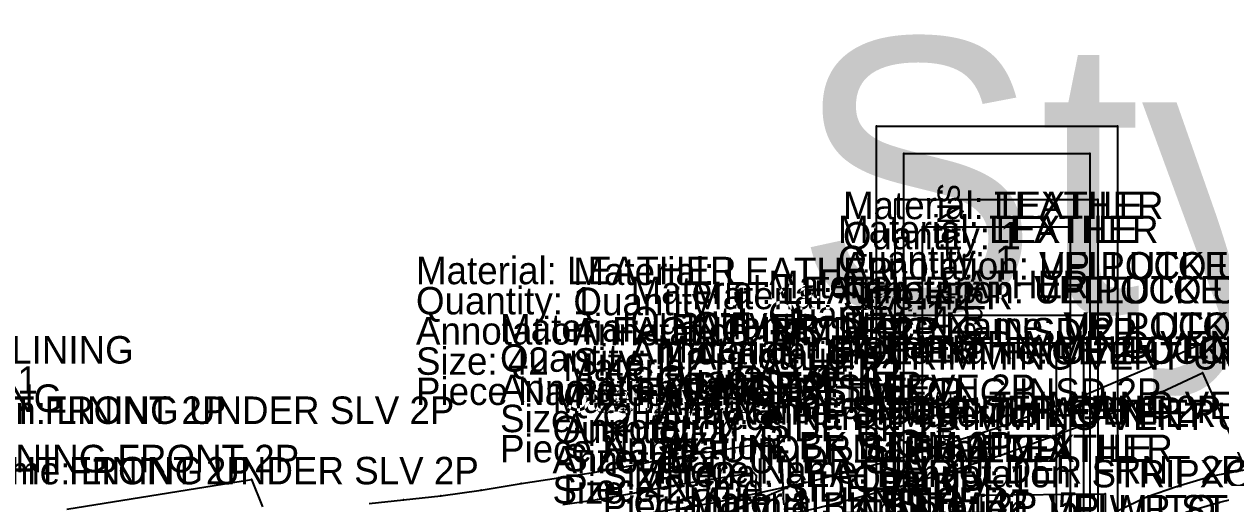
# Model space of a CAD drawing. Header units: metres. Extents: x -877 to 4284, y -561 to 1095.
# Drawn here: x -279.3 to 156, y 40.8 to 215.3 of the extents above; entities that cross this region are included whole.
import ezdxf

# ---------------------------------------------------------------- set-up
doc = ezdxf.new("R2010")
doc.units = ezdxf.units.M

# ---------------------------------------------------------------- blocks, each defined once
blk = doc.blocks.new('SIDE BK 2P')
at = {"layer": '1'}
for s, p in [('Material: LEATHER', (3.3, 153.4)), ('Quantity: 1', (3.3, 142.4)), ('Annotation: SIDE BK 2P', (3.3, 131.4)), ('Size: 42', (3.3, 120.4)), ('Piece Name: SIDE BK 2P', (3.3, 109.4))]:
    blk.add_text(s, height=10, dxfattribs=at).set_placement(p)
blk = doc.blocks.new('BK BTTM 2P_5')
at = {"layer": '1'}
for s, p in [('Material: LEATHER', (3.3, 153.4)), ('Quantity: 1', (3.3, 142.4)), ('Annotation: BK BTTM 2P', (3.3, 131.4)), ('Size: 42', (3.3, 120.4)), ('Piece Name: BK BTTM 2P_5', (3.3, 109.4))]:
    blk.add_text(s, height=10, dxfattribs=at).set_placement(p)
blk = doc.blocks.new('SHOULDER FRNT 2P')
at = {"layer": '1'}
blk.add_lwpolyline([(-52, 73.1), (-20.8, 80.6), (0.2, 87.4), (19.1, 94.8), (34.1, 101.1), (44.9, 105.7), (52.9, 109), (65.8, 80.1), (78.4, 53.3), (88.7, 31), (96.1, 14.2), (101.5, 1.4), (114.8, -28.2), (107.1, -35), (93.6, -38.3), (81.4, -41.9), (70.8, -45.6), (61.9, -50.1), (53.9, -55.6), (46, -61.5), (-15.5, 20.9), (-27.3, 37.4), (-52, 73.1)], close=True, dxfattribs=at)
at = {"layer": '2'}
blk.add_point((52.9, 109), dxfattribs=at)
at = {"layer": '3'}
blk.add_point((44.9, 105.7), dxfattribs=at)
at = {"layer": '84'}
blk.add_lwpolyline([(-52, 73.1), (-20.8, 80.6), (0.2, 87.4), (19.1, 94.8), (34.1, 101.1), (44.9, 105.7), (52.9, 109), (65.8, 80.1), (78.4, 53.3), (88.7, 31), (96.1, 14.2), (101.5, 1.4), (114.8, -28.2), (107.1, -35), (93.6, -38.3), (81.4, -41.9), (70.8, -45.6), (61.9, -50.1), (53.9, -55.6), (46, -61.5), (-15.5, 20.9), (-27.3, 37.4), (-52, 73.1)], close=True, dxfattribs=at)
at = {"layer": '1'}
for s, p in [('Material: LEATHER', (3.3, 153.4)), ('Quantity: 1', (3.3, 142.4)), ('Annotation: SHOULDER FRNT 2P', (3.3, 131.4)), ('Size: 42', (3.3, 120.4)), ('Piece Name: SHOULDER FRNT 2P', (3.3, 109.4))]:
    blk.add_text(s, height=10, dxfattribs=at).set_placement(p)
blk = doc.blocks.new('FACING INSIDE 2P')
at = {"layer": '1'}
for points in [[(88.2, 70), (112.1, 73.9), (146.8, 81.5), (181.6, 90.6), (214.4, 101), (244.2, 112), (270.7, 123.3), (294.7, 134.3), (316.9, 84)], [(309.2, 77.2), (295.7, 73.9), (283.5, 70.3)]]:
    blk.add_lwpolyline(points, dxfattribs=at)
at = {"layer": '14'}
for points in [[(-116.5, 44.1), (-104.6, 44.3), (-48.1, 46.4), (7.9, 50.4), (55.1, 55.4), (89.6, 60.1), (113.9, 64.1), (149.1, 71.8), (184.3, 81), (217.6, 91.6), (247.8, 102.8), (274.7, 114.2), (289.6, 121.1), (304.8, 86.7)], [(304.7, 85.7), (293.1, 83.5), (280.5, 79.7), (269.2, 75.8), (258.9, 70.9), (249.5, 64), (240.7, 54.8), (232.6, 43.6), (226.2, 31.5), (221.5, 19.1), (218.9, 7.4), (218.1, -2.1), (218.1, -10.1), (218.1, -11.7), (183.9, -14.4), (137.3, -17.7), (84.8, -20.8), (21.8, -22.6), (-54.2, -22.9), (-128, -22.9), (-121, 17.8), (-116.5, 44.1)]]:
    blk.add_lwpolyline(points, dxfattribs=at)
at = {"layer": '2'}
for p in [(294.7, 134.3), (289.6, 121.1), (112.1, 73.9), (112.1, 73.9)]:
    blk.add_point(p, dxfattribs=at)
at = {"layer": '3'}
for p in [(270.7, 123.3), (274.7, 114.2), (244.2, 112), (214.4, 101), (247.8, 102.8), (217.6, 91.6), (181.6, 90.6), (293.1, 83.5), (146.8, 81.5), (184.3, 81), (280.5, 79.7), (269.2, 75.8), (295.7, 73.9)]:
    blk.add_point(p, dxfattribs=at)
at = {"layer": '4'}
blk.add_point((112.1, 73.9, 2.5), dxfattribs=at)
at = {"layer": '84'}
for points in [[(88.2, 70), (112.1, 73.9), (146.8, 81.5), (181.6, 90.6), (214.4, 101), (244.2, 112), (270.7, 123.3), (294.7, 134.3), (316.9, 84)], [(309.2, 77.2), (295.7, 73.9), (283.5, 70.3)]]:
    blk.add_lwpolyline(points, dxfattribs=at)
at = {"layer": '87'}
for points in [[(-116.5, 44.1), (-104.6, 44.3), (-48.1, 46.4), (7.9, 50.4), (55.1, 55.4), (89.6, 60.1), (113.9, 64.1), (149.1, 71.8), (184.3, 81), (217.6, 91.6), (247.8, 102.8), (274.7, 114.2), (289.6, 121.1), (304.8, 86.7)], [(304.7, 85.7), (293.1, 83.5), (280.5, 79.7), (269.2, 75.8), (258.9, 70.9), (249.5, 64), (240.7, 54.8), (232.6, 43.6), (226.2, 31.5), (221.5, 19.1), (218.9, 7.4), (218.1, -2.1), (218.1, -10.1), (218.1, -11.7), (183.9, -14.4), (137.3, -17.7), (84.8, -20.8), (21.8, -22.6), (-54.2, -22.9), (-128, -22.9), (-121, 17.8), (-116.5, 44.1)]]:
    blk.add_lwpolyline(points, dxfattribs=at)
at = {"layer": '1'}
for s, p in [('Material: LEATHER', (3.3, 153.4)), ('Quantity: 1', (3.3, 142.4)), ('Annotation: FACING INSIDE 2P', (3.3, 131.4)), ('Size: 42', (3.3, 120.4)), ('Piece Name: FACING INSIDE 2P', (3.3, 109.4))]:
    blk.add_text(s, height=10, dxfattribs=at).set_placement(p)
blk = doc.blocks.new('BTTM FCNG INSD 2P')
at = {"layer": '1'}
for s, p in [('Material: LEATHER', (3.3, 153.4)), ('Quantity: 1', (3.3, 142.4)), ('Annotation: BTTM FCNG INSD 2P', (3.3, 131.4)), ('Size: 42', (3.3, 120.4)), ('Piece Name: BTTM FCNG INSD 2P', (3.3, 109.4))]:
    blk.add_text(s, height=10, dxfattribs=at).set_placement(p)
blk = doc.blocks.new('UP POCKET HIGH FLAP 2P')
at = {"layer": '1'}
blk.add_lwpolyline([(92.7, 127.1), (92.7, -17.9), (13.7, -17.9), (13.7, 127.1), (92.7, 127.1)], close=True, dxfattribs=at)
at = {"layer": '13'}
blk.add_point((44.7, 95.3), dxfattribs=at)
at = {"layer": '14'}
blk.add_lwpolyline([(82.7, 117.1), (82.7, -7.9), (23.7, -7.9), (23.7, 117.1), (82.7, 117.1)], dxfattribs=at)
at = {"layer": '2'}
for p in [(13.7, 127.1), (92.7, 127.1), (92.7, 127.1), (23.7, 117.1), (82.7, 117.1), (82.7, 117.1), (44.7, 95.3)]:
    blk.add_point(p, dxfattribs=at)
at = {"layer": '84'}
blk.add_lwpolyline([(92.7, 127.1), (92.7, -17.9), (13.7, -17.9), (13.7, 127.1), (92.7, 127.1)], close=True, dxfattribs=at)
at = {"layer": '87'}
blk.add_lwpolyline([(82.7, 117.1), (82.7, -7.9), (23.7, -7.9), (23.7, 117.1), (82.7, 117.1)], dxfattribs=at)
at = {"layer": '1'}
for s, p in [('Material: LEATHER', (3.3, 153.4)), ('Quantity: 1', (3.3, 142.4)), ('Annotation: UP POCKET HIGH FLAP 2P', (3.3, 131.4)), ('Size: 42', (3.3, 120.4)), ('Piece Name: UP POCKET HIGH FLAP 2P', (3.3, 109.4))]:
    blk.add_text(s, height=10, dxfattribs=at).set_placement(p)
at = {"layer": '13'}
blk.add_text('#1', height=0.25, dxfattribs=at).set_placement((44.7, 95.3))
at = {"layer": '15'}
blk.add_text('SNAP', height=5.25, rotation=270, dxfattribs=at).set_placement((39.2, 100.1))
at = {"layer": '2'}
blk.add_text('#1', height=0.25, dxfattribs=at).set_placement((44.7, 95.3))
blk = doc.blocks.new('VELLUTO UNDER POCKET HIGH FLAP 2P')
at = {"layer": '1'}
blk.add_lwpolyline([(92.7, 127.1), (92.7, -17.9), (13.7, -17.9), (13.7, 127.1), (92.7, 127.1)], close=True, dxfattribs=at)
at = {"layer": '14'}
blk.add_lwpolyline([(82.7, 117.1), (82.7, -7.9), (23.7, -7.9), (23.7, 117.1), (82.7, 117.1)], dxfattribs=at)
at = {"layer": '2'}
for p in [(13.7, 127.1), (92.7, 127.1), (92.7, 127.1), (23.7, 117.1), (82.7, 117.1), (82.7, 117.1)]:
    blk.add_point(p, dxfattribs=at)
at = {"layer": '84'}
blk.add_lwpolyline([(92.7, 127.1), (92.7, -17.9), (13.7, -17.9), (13.7, 127.1), (92.7, 127.1)], close=True, dxfattribs=at)
at = {"layer": '87'}
blk.add_lwpolyline([(82.7, 117.1), (82.7, -7.9), (23.7, -7.9), (23.7, 117.1), (82.7, 117.1)], dxfattribs=at)
at = {"layer": '1'}
for s, p in [('Material: TEXTILE', (3.3, 153.4)), ('Quantity: 1', (3.3, 142.4)), ('Annotation: VELLUTO UNDER POCKET HIGH FLAP 2P', (3.3, 131.4)), ('Size: 42', (3.3, 120.4)), ('Piece Name: VELLUTO UNDER POCKET HIGH FLAP 2P', (3.3, 109.4))]:
    blk.add_text(s, height=10, dxfattribs=at).set_placement(p)
blk = doc.blocks.new('HIGHT POCKET 2P')
at = {"layer": '1'}
blk.add_text('Material: LEATHER', height=10, dxfattribs=at).set_placement((3.3, 153.4))
blk = doc.blocks.new('LINING HIGH POCKET 2P')
at = {"layer": '1'}
blk.add_text('Material: LINING', height=10, dxfattribs=at).set_placement((3.3, 153.4))
blk = doc.blocks.new('UP POCKET FLAP 2P')
at = {"layer": '1'}
blk.add_lwpolyline([(103.2, 187.3), (103.2, -9.2), (15.5, -9.2), (15.5, 187.3), (103.2, 187.3)], close=True, dxfattribs=at)
at = {"layer": '13'}
blk.add_point((46.9, 156.2), dxfattribs=at)
at = {"layer": '14'}
blk.add_lwpolyline([(93.2, 177.3), (93.2, 0.8), (25.5, 0.8), (25.5, 177.3), (93.2, 177.3)], dxfattribs=at)
at = {"layer": '2'}
for p in [(15.5, 187.3), (103.2, 187.3), (103.2, 187.3), (25.5, 177.3), (93.2, 177.3), (93.2, 177.3), (46.9, 156.2)]:
    blk.add_point(p, dxfattribs=at)
at = {"layer": '84'}
blk.add_lwpolyline([(103.2, 187.3), (103.2, -9.2), (15.5, -9.2), (15.5, 187.3), (103.2, 187.3)], close=True, dxfattribs=at)
at = {"layer": '87'}
blk.add_lwpolyline([(93.2, 177.3), (93.2, 0.8), (25.5, 0.8), (25.5, 177.3), (93.2, 177.3)], dxfattribs=at)
at = {"layer": '1'}
for s, p in [('Material: LEATHER', (3.3, 153.4)), ('Quantity: 1', (3.3, 142.4)), ('Annotation: UP POCKET FLAP 2P', (3.3, 131.4)), ('Size: 42', (3.3, 120.4)), ('Piece Name: UP POCKET FLAP 2P', (3.3, 109.4))]:
    blk.add_text(s, height=10, dxfattribs=at).set_placement(p)
at = {"layer": '13'}
blk.add_text('#1', height=0.25, dxfattribs=at).set_placement((46.9, 156.2))
at = {"layer": '15'}
blk.add_text('SNAP', height=8.1, rotation=270, dxfattribs=at).set_placement((37.7, 166.5))
at = {"layer": '2'}
blk.add_text('#1', height=0.25, dxfattribs=at).set_placement((46.9, 156.2))
blk = doc.blocks.new('VELLUTO UNDER POCKET FLAP 2P')
at = {"layer": '1'}
blk.add_lwpolyline([(103.2, 187.3), (103.2, -9.2), (15.5, -9.2), (15.5, 187.3), (103.2, 187.3)], close=True, dxfattribs=at)
at = {"layer": '14'}
blk.add_lwpolyline([(93.2, 177.3), (93.2, 0.8), (25.5, 0.8), (25.5, 177.3), (93.2, 177.3)], dxfattribs=at)
at = {"layer": '2'}
for p in [(15.5, 187.3), (103.2, 187.3), (103.2, 187.3), (25.5, 177.3), (93.2, 177.3), (93.2, 177.3)]:
    blk.add_point(p, dxfattribs=at)
at = {"layer": '84'}
blk.add_lwpolyline([(103.2, 187.3), (103.2, -9.2), (15.5, -9.2), (15.5, 187.3), (103.2, 187.3)], close=True, dxfattribs=at)
at = {"layer": '87'}
blk.add_lwpolyline([(93.2, 177.3), (93.2, 0.8), (25.5, 0.8), (25.5, 177.3), (93.2, 177.3)], dxfattribs=at)
at = {"layer": '1'}
for s, p in [('Material: TEXTILE', (3.3, 153.4)), ('Quantity: 1', (3.3, 142.4)), ('Annotation: VELLUTO UNDER POCKET FLAP 2P', (3.3, 131.4)), ('Size: 42', (3.3, 120.4)), ('Piece Name: VELLUTO UNDER POCKET FLAP 2P', (3.3, 109.4))]:
    blk.add_text(s, height=10, dxfattribs=at).set_placement(p)
blk = doc.blocks.new('POCKET 2P')
at = {"layer": '1'}
for s, p in [('Material: LEATHER', (3.3, 153.4)), ('Quantity: 1', (3.3, 142.4))]:
    blk.add_text(s, height=10, dxfattribs=at).set_placement(p)
blk = doc.blocks.new('LINING POCKET 2P')
at = {"layer": '1'}
for s, p in [('Material: LINING', (3.3, 153.4)), ('Quantity: 1', (3.3, 142.4))]:
    blk.add_text(s, height=10, dxfattribs=at).set_placement(p)
blk = doc.blocks.new('LINING SIDE POCKET 2P')
at = {"layer": '1'}
for s, p in [('Material: LINING', (3.3, 153.4)), ('Quantity: 1', (3.3, 142.4))]:
    blk.add_text(s, height=10, dxfattribs=at).set_placement(p)
blk = doc.blocks.new('SIDE PKT FACE 2P')
at = {"layer": '1'}
for s, p in [('Material: LEATHER', (3.3, 153.4)), ('Quantity: 1', (3.3, 142.4)), ('Annotation: SIDE PKT FACE 2P', (3.3, 131.4)), ('Size: 42', (3.3, 120.4)), ('Piece Name: SIDE PKT FACE 2P', (3.3, 109.4))]:
    blk.add_text(s, height=10, dxfattribs=at).set_placement(p)
blk = doc.blocks.new('FLAP XRIGHT FRONT 2P')
at = {"layer": '1'}
for s, p in [('Annotation: FLAP XRIGHT FRONT 2P', (3.3, 131.4)), ('Piece Name: FLAP XRIGHT FRONT 2P', (3.3, 109.4))]:
    blk.add_text(s, height=10, dxfattribs=at).set_placement(p)
blk = doc.blocks.new('TRIMMING VENT UP SLV 2P')
at = {"layer": '1'}
for s, p in [('Material: LEATHER', (3.3, 153.4)), ('Quantity: 1', (3.3, 142.4)), ('Annotation: TRIMMING VENT UP SLV 2P', (3.3, 131.4)), ('Size: 42', (3.3, 120.4)), ('Piece Name: TRIMMING VENT UP SLV 2P', (3.3, 109.4))]:
    blk.add_text(s, height=10, dxfattribs=at).set_placement(p)
blk = doc.blocks.new('UNDER SLEEVE 2P')
at = {"layer": '1'}
blk.add_lwpolyline([(-44.3, 94.4), (-31.8, 95.8), (-18.2, 97.2), (-3.6, 99.3), (11, 101.7), (24.6, 103.8), (37.2, 105.7), (49.4, 107.9), (61.7, 110.3), (74, 112.4), (87.3, 114.4), (101.5, 116.8), (106, 106.8), (106.2, 100.6), (106.3, 98.3), (106.4, 96.1), (106.6, 93.9)], dxfattribs=at)
at = {"layer": '14'}
blk.add_lwpolyline([(26.1, 94), (38.8, 95.9), (51.2, 98.1), (63.4, 100.5), (75.5, 102.6), (88.8, 104.6), (95.5, 105.7), (96.5, 104.6), (96.3, 100.2), (96.4, 97.9), (96.5, 95.4), (96.7, 92.8)], dxfattribs=at)
at = {"layer": '2'}
for p in [(101.5, 116.8), (95.5, 105.7), (96.5, 104.6), (106, 106.8)]:
    blk.add_point(p, dxfattribs=at)
at = {"layer": '3'}
for p in [(87.3, 114.4), (61.7, 110.3), (74, 112.4), (37.2, 105.7), (49.4, 107.9), (88.8, 104.6), (11, 101.7), (24.6, 103.8), (63.4, 100.5), (75.5, 102.6), (96.3, 100.2), (106.2, 100.6), (-31.8, 95.8), (-18.2, 97.2), (-3.6, 99.3), (38.8, 95.9), (51.2, 98.1), (96.4, 97.9), (106.3, 98.3), (106.4, 96.1), (96.5, 95.4)]:
    blk.add_point(p, dxfattribs=at)
at = {"layer": '84'}
blk.add_lwpolyline([(-44.3, 94.4), (-31.8, 95.8), (-18.2, 97.2), (-3.6, 99.3), (11, 101.7), (24.6, 103.8), (37.2, 105.7), (49.4, 107.9), (61.7, 110.3), (74, 112.4), (87.3, 114.4), (101.5, 116.8), (106, 106.8), (106.2, 100.6), (106.3, 98.3), (106.4, 96.1), (106.6, 93.9)], dxfattribs=at)
at = {"layer": '87'}
blk.add_lwpolyline([(26.1, 94), (38.8, 95.9), (51.2, 98.1), (63.4, 100.5), (75.5, 102.6), (88.8, 104.6), (95.5, 105.7), (96.5, 104.6), (96.3, 100.2), (96.4, 97.9), (96.5, 95.4), (96.7, 92.8)], dxfattribs=at)
at = {"layer": '1'}
for s, p in [('Material: LEATHER', (3.3, 153.4)), ('Quantity: 1', (3.3, 142.4)), ('Annotation: UNDER SLEEVE 2P', (3.3, 131.4)), ('Size: 42', (3.3, 120.4)), ('Piece Name: UNDER SLEEVE 2P', (3.3, 109.4))]:
    blk.add_text(s, height=10, dxfattribs=at).set_placement(p)
blk = doc.blocks.new('UNDR SLV 2P')
at = {"layer": '1'}
for s, p in [('Material: LEATHER', (3.3, 153.4)), ('Quantity: 1', (3.3, 142.4)), ('Annotation: UNDR SLV 2P', (3.3, 131.4)), ('Size: 42', (3.3, 120.4))]:
    blk.add_text(s, height=10, dxfattribs=at).set_placement(p)
blk = doc.blocks.new('TRIMMING VENT UNDR SLV 2P')
at = {"layer": '1'}
for s, p in [('Material: LEATHER', (3.3, 153.4)), ('Quantity: 1', (3.3, 142.4)), ('Annotation: TRIMMING VENT UNDR SLV 2P', (3.3, 131.4)), ('Size: 42', (3.3, 120.4)), ('Piece Name: TRIMMING VENT UNDR SLV 2P', (3.3, 109.4))]:
    blk.add_text(s, height=10, dxfattribs=at).set_placement(p)
blk = doc.blocks.new('UP WRIST 2P')
at = {"layer": '1'}
blk.add_lwpolyline([(92.6, 249.1), (92.6, 207), (92.6, 26.5), (92.6, -66.1), (92.6, -97.7), (18.9, -97.7), (18.9, 249.1), (92.6, 249.1)], close=True, dxfattribs=at)
at = {"layer": '13'}
blk.add_point((55.4, 223.5), dxfattribs=at)
at = {"layer": '14'}
blk.add_lwpolyline([(82.6, 239.1), (82.6, 207), (82.6, 26.5), (82.6, -66.1), (82.6, -87.7), (28.9, -87.7), (28.9, 239.1), (82.6, 239.1)], dxfattribs=at)
at = {"layer": '2'}
for p in [(18.9, 249.1), (92.6, 249.1), (92.6, 249.1), (28.9, 239.1), (82.6, 239.1), (82.6, 239.1), (55.4, 223.5), (82.6, 207), (92.6, 207), (92.6, 207)]:
    blk.add_point(p, dxfattribs=at)
at = {"layer": '4'}
blk.add_point((92.6, 207, 2.5), dxfattribs=at)
at = {"layer": '84'}
blk.add_lwpolyline([(92.6, 249.1), (92.6, 207), (92.6, 26.5), (92.6, -66.1), (92.6, -97.7), (18.9, -97.7), (18.9, 249.1), (92.6, 249.1)], close=True, dxfattribs=at)
at = {"layer": '87'}
blk.add_lwpolyline([(82.6, 239.1), (82.6, 207), (82.6, 26.5), (82.6, -66.1), (82.6, -87.7), (28.9, -87.7), (28.9, 239.1), (82.6, 239.1)], dxfattribs=at)
at = {"layer": '1'}
for s, p in [('Material: LEATHER', (3.3, 153.4)), ('Quantity: 1', (3.3, 142.4)), ('Annotation: UP WRIST 2P', (3.3, 131.4))]:
    blk.add_text(s, height=10, dxfattribs=at).set_placement(p)
at = {"layer": '13'}
blk.add_text('#1', height=0.25, dxfattribs=at).set_placement((55.4, 223.5))
at = {"layer": '15'}
blk.add_text('snap', height=8.4, rotation=270, dxfattribs=at).set_placement((44.2, 216.5))
at = {"layer": '2'}
blk.add_text('#1', height=0.25, dxfattribs=at).set_placement((55.4, 223.5))
blk = doc.blocks.new('VELLUTO UNDER WRIST 2P')
at = {"layer": '1'}
blk.add_lwpolyline([(92.6, 249.1), (92.6, 207), (92.6, 26.5), (92.6, -66.1), (92.6, -97.7), (18.9, -97.7), (18.9, 249.1), (92.6, 249.1)], close=True, dxfattribs=at)
at = {"layer": '14'}
blk.add_lwpolyline([(82.6, 239.1), (82.6, 207), (82.6, 26.5), (82.6, -66.1), (82.6, -87.7), (28.9, -87.7), (28.9, 239.1), (82.6, 239.1)], dxfattribs=at)
at = {"layer": '2'}
for p in [(18.9, 249.1), (92.6, 249.1), (92.6, 249.1), (28.9, 239.1), (82.6, 239.1), (82.6, 239.1), (82.6, 207), (92.6, 207), (92.6, 207)]:
    blk.add_point(p, dxfattribs=at)
at = {"layer": '4'}
blk.add_point((92.6, 207, 2.5), dxfattribs=at)
at = {"layer": '84'}
blk.add_lwpolyline([(92.6, 249.1), (92.6, 207), (92.6, 26.5), (92.6, -66.1), (92.6, -97.7), (18.9, -97.7), (18.9, 249.1), (92.6, 249.1)], close=True, dxfattribs=at)
at = {"layer": '87'}
blk.add_lwpolyline([(82.6, 239.1), (82.6, 207), (82.6, 26.5), (82.6, -66.1), (82.6, -87.7), (28.9, -87.7), (28.9, 239.1), (82.6, 239.1)], dxfattribs=at)
at = {"layer": '1'}
for s, p in [('Material: TEXTILE', (3.3, 153.4)), ('Quantity: 1', (3.3, 142.4)), ('Annotation: VELLUTO UNDER WRIST 2P', (3.3, 131.4))]:
    blk.add_text(s, height=10, dxfattribs=at).set_placement(p)
blk = doc.blocks.new('LINING FRONT 2P')
at = {"layer": '1'}
for s, p in [('Material: LINING', (3.3, 153.4)), ('Annotation: LINING FRONT 2P', (3.3, 131.4))]:
    blk.add_text(s, height=10, dxfattribs=at).set_placement(p)
blk = doc.blocks.new('LINING UNDER SLV 2P')
at = {"layer": '1'}
blk.add_lwpolyline([(78.6, 100.3), (145.7, 111.2), (149.7, 101.2)], dxfattribs=at)
at = {"layer": '2'}
blk.add_point((145.7, 111.2), dxfattribs=at)
at = {"layer": '84'}
blk.add_lwpolyline([(78.6, 100.3), (145.7, 111.2), (149.7, 101.2)], dxfattribs=at)
at = {"layer": '1'}
for s, p in [('Material: LINING', (3.3, 153.4)), ('Quantity: 1', (3.3, 142.4)), ('Annotation: LINING UNDER SLV 2P', (3.3, 131.4)), ('Piece Name: LINING UNDER SLV 2P', (3.3, 109.4))]:
    blk.add_text(s, height=10, dxfattribs=at).set_placement(p)
blk = doc.blocks.new('STRIPXCOULISS FRONT 2P')
at = {"layer": '1'}
blk.add_lwpolyline([(34.6, -84.9), (34.6, 128.5), (79.6, 129.1), (79.6, -84.9), (34.6, -84.9)], close=True, dxfattribs=at)
at = {"layer": '2'}
for p in [(34.6, 128.5), (79.6, 129.1)]:
    blk.add_point(p, dxfattribs=at)
at = {"layer": '84'}
blk.add_lwpolyline([(34.6, -84.9), (34.6, 128.5), (79.6, 129.1), (79.6, -84.9), (34.6, -84.9)], close=True, dxfattribs=at)
at = {"layer": '1'}
for s, p in [('Material: LEATHER', (3.3, 153.4)), ('Quantity: 1', (3.3, 142.4)), ('Annotation: STRIPXCOULISS FRONT 2P', (3.3, 131.4)), ('Size: 42', (3.3, 120.4))]:
    blk.add_text(s, height=10, dxfattribs=at).set_placement(p)

msp = doc.modelspace()

# ---------------------------------------------------------------- block references
at = {"layer": '1'}
for name, p in [('UP POCKET FLAP 2P', (15.5, -9.2)), ('VELLUTO UNDER POCKET FLAP 2P', (15.5, -9.2)), ('UP WRIST 2P', (18.9, -97.7)), ('VELLUTO UNDER WRIST 2P', (18.9, -97.7)), ('UP POCKET HIGH FLAP 2P', (13.7, -17.9)), ('VELLUTO UNDER POCKET HIGH FLAP 2P', (13.7, -17.9)), ('FACING INSIDE 2P', (-139.9, -32.9)), ('BTTM FCNG INSD 2P', (-82.6, -33.2)), ('SIDE PKT FACE 2P', (-61.8, -40.1)), ('TRIMMING VENT UP SLV 2P', (-39.4, -42)), ('TRIMMING VENT UNDR SLV 2P', (-11.7, -38)), ('UNDER SLEEVE 2P', (-109.3, -53.8)), ('FLAP XRIGHT FRONT 2P', (-437.8, -61.8)), ('LINING UNDER SLV 2P', (-342.2, -61.8)), ('SHOULDER FRNT 2P', (-52, -61.5)), ('SIDE BK 2P', (-86.3, -68.1)), ('BK BTTM 2P_5', (-72, -74.7)), ('LINING FRONT 2P', (-368.2, -79.4)), ('UNDR SLV 2P', (-90.2, -79.8)), ('STRIPXCOULISS FRONT 2P', (34.6, -84.9)), ('POCKET 2P', (-60.7, -106.8)), ('LINING POCKET 2P', (-60.7, -106.8)), ('LINING SIDE POCKET 2P', (-60.7, -106.8)), ('HIGHT POCKET 2P', (-40.6, -116.9)), ('LINING HIGH POCKET 2P', (-40.6, -116.9))]:
    msp.add_blockref(name, p, dxfattribs=at)

# ---------------------------------------------------------------- texts
msp.add_text('Style Name: ISLAY-BURNED_06-02-26-P39', height=100, dxfattribs=at).set_placement((1, 110))

doc.saveas('drawing.dxf')
